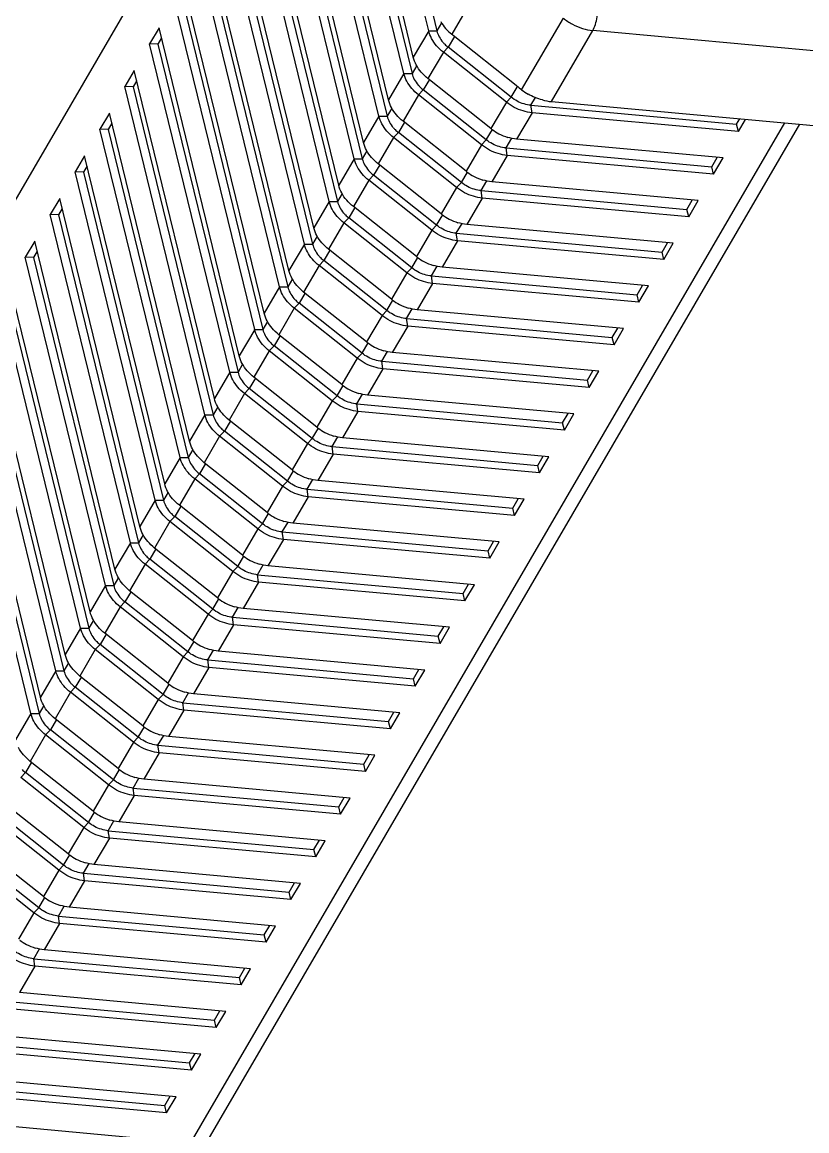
# Model space of a CAD drawing. Header units: millimetres. Extents: x 10368 to 13229, y -13270 to -11269.
# Drawn here: x 12651.4 to 12705.7, y -12794.2 to -12717.3 of the extents above; entities that cross this region are included whole.
import ezdxf

# ---------------------------------------------------------------- set-up
doc = ezdxf.new("R2010")
doc.units = ezdxf.units.MM

# ---------------------------------------------------------------- blocks, each defined once
blk = doc.blocks.new('u59')
at = {"color": 7, "linetype": 'Continuous'}
for p, q in [((-59.877, 599.575), (-141.041, 460.242)), ((-58.564, 599.961), (-140.008, 460.148)), ((-24.488, 572.292), (-113.002, 420.342)), ((-96.105, 530.581), (-81.806, 529.273)), ((-97.171, 528.75), (-97.828, 527.624)), ((-97.171, 528.75), (-97.047, 528.234)), ((-97.171, 528.75), (-82.873, 527.443)), ((-97.047, 528.234), (-97.424, 527.587)), ((-82.797, 526.931), (-97.047, 528.234)), ((-97.828, 527.624), (-83.529, 526.317)), ((-98.894, 525.794), (-99.55, 524.667)), ((-98.894, 525.794), (-98.77, 525.277)), ((-98.894, 525.794), (-84.595, 524.486)), ((-98.77, 525.277), (-99.146, 524.63)), ((-84.519, 523.974), (-98.77, 525.277)), ((-99.55, 524.667), (-85.251, 523.36)), ((-100.616, 522.837), (-101.272, 521.711)), ((-100.616, 522.837), (-100.492, 522.32)), ((-100.616, 522.837), (-86.317, 521.53)), ((-101.272, 521.711), (-86.973, 520.403)), ((-100.492, 522.32), (-100.869, 521.674)), ((-86.242, 521.018), (-100.492, 522.32)), ((-88.04, 518.573), (-86.973, 520.403)), ((-102.339, 519.88), (-102.995, 518.754)), ((-102.214, 519.364), (-102.591, 518.717)), ((-102.339, 519.88), (-102.214, 519.364)), ((-102.339, 519.88), (-88.04, 518.573)), ((-87.964, 518.061), (-102.214, 519.364)), ((-102.995, 518.754), (-88.696, 517.447)), ((-87.964, 518.061), (-88.36, 517.38)), ((-88.04, 518.573), (-87.964, 518.061)), ((-89.762, 515.616), (-88.696, 517.447)), ((-104.061, 516.924), (-104.717, 515.797)), ((-103.937, 516.407), (-104.313, 515.76)), ((-104.061, 516.924), (-103.937, 516.407)), ((-104.061, 516.924), (-89.762, 515.616)), ((-89.686, 515.104), (-103.937, 516.407)), ((-87.985, 514.885), (-86.919, 516.715)), ((-104.717, 515.797), (-90.418, 514.49)), ((-89.762, 515.616), (-89.686, 515.104)), ((-89.686, 515.104), (-90.083, 514.423)), ((-87.985, 514.885), (-88.319, 514.542)), ((-87.985, 514.885), (-83.621, 511.426)), ((-105.783, 513.967), (-106.439, 512.841)), ((-105.783, 513.967), (-105.659, 513.45)), ((-105.783, 513.967), (-91.484, 512.66)), ((-91.484, 512.66), (-90.418, 514.49)), ((-88.319, 514.542), (-88.741, 513.817)), ((-88.319, 514.542), (-83.955, 511.083)), ((-105.659, 513.45), (-106.036, 512.804)), ((-91.409, 512.147), (-105.659, 513.45)), ((-89.707, 511.929), (-88.641, 513.759)), ((-88.641, 513.759), (-84.277, 510.3)), ((-106.439, 512.841), (-92.14, 511.533)), ((-91.484, 512.66), (-91.409, 512.147)), ((-91.409, 512.147), (-91.805, 511.467)), ((-89.707, 511.929), (-90.041, 511.585)), ((-89.707, 511.929), (-85.343, 508.47)), ((-107.506, 511.01), (-108.162, 509.884)), ((-107.506, 511.01), (-107.381, 510.494)), ((-107.506, 511.01), (-93.207, 509.703)), ((-93.207, 509.703), (-92.14, 511.533)), ((-90.041, 511.585), (-90.464, 510.861)), ((-90.041, 511.585), (-85.678, 508.126)), ((-107.381, 510.494), (-107.758, 509.847)), ((-93.131, 509.191), (-107.381, 510.494)), ((-91.429, 508.972), (-90.363, 510.802)), ((-90.363, 510.802), (-86, 507.343)), ((-108.162, 509.884), (-93.863, 508.576)), ((-93.207, 509.703), (-93.131, 509.191)), ((-93.131, 509.191), (-93.527, 508.51)), ((-91.764, 508.628), (-92.186, 507.904)), ((-91.429, 508.972), (-91.764, 508.628)), ((-91.764, 508.628), (-87.4, 505.17)), ((-91.429, 508.972), (-87.066, 505.513)), ((-109.228, 508.054), (-109.884, 506.927)), ((-109.228, 508.054), (-109.104, 507.537)), ((-109.228, 508.054), (-94.929, 506.746)), ((-94.929, 506.746), (-93.863, 508.576)), ((-93.152, 506.015), (-92.086, 507.845)), ((-92.086, 507.845), (-87.722, 504.387)), ((-109.104, 507.537), (-109.48, 506.89)), ((-94.853, 506.234), (-109.104, 507.537)), ((-109.884, 506.927), (-95.585, 505.62)), ((-94.929, 506.746), (-94.853, 506.234)), ((-96.651, 503.79), (-95.585, 505.62)), ((-94.853, 506.234), (-95.25, 505.553)), ((-93.486, 505.672), (-93.908, 504.947)), ((-93.152, 506.015), (-93.486, 505.672)), ((-93.486, 505.672), (-89.123, 502.213)), ((-93.152, 506.015), (-88.788, 502.556)), ((-87.066, 505.513), (-87.4, 505.17)), ((-110.95, 505.097), (-111.606, 503.97)), ((-110.95, 505.097), (-110.826, 504.58)), ((-110.95, 505.097), (-96.651, 503.79)), ((-94.874, 503.059), (-93.808, 504.889)), ((-93.808, 504.889), (-89.444, 501.43)), ((-87.822, 504.445), (-87.4, 505.17)), ((-110.826, 504.58), (-111.203, 503.933)), ((-96.576, 503.277), (-110.826, 504.58)), ((-88.788, 502.556), (-87.722, 504.387)), ((-111.606, 503.97), (-97.307, 502.663)), ((-96.576, 503.277), (-96.972, 502.597)), ((-96.651, 503.79), (-96.576, 503.277)), ((-98.374, 500.833), (-97.307, 502.663)), ((-95.209, 502.715), (-95.631, 501.99)), ((-94.874, 503.059), (-95.209, 502.715)), ((-95.209, 502.715), (-90.845, 499.256)), ((-94.874, 503.059), (-90.51, 499.6)), ((-88.788, 502.556), (-89.123, 502.213)), ((-87.773, 501.073), (-86.706, 502.904)), ((-112.673, 502.14), (-113.329, 501.014)), ((-112.673, 502.14), (-112.548, 501.624)), ((-112.673, 502.14), (-98.374, 500.833)), ((-96.596, 500.102), (-95.53, 501.932)), ((-95.53, 501.932), (-91.167, 498.473)), ((-89.545, 501.488), (-89.123, 502.213)), ((-113.329, 501.014), (-99.03, 499.706)), ((-112.548, 501.624), (-112.925, 500.977)), ((-98.298, 500.321), (-112.548, 501.624)), ((-90.51, 499.6), (-89.444, 501.43)), ((-88.663, 500.52), (-88.341, 501.072)), ((-87.773, 501.073), (-88.341, 501.072)), ((-82.793, 478.35), (-88.341, 501.072)), ((-87.773, 501.073), (-82.219, 478.331)), ((-98.298, 500.321), (-98.694, 499.64)), ((-98.374, 500.833), (-98.298, 500.321)), ((-100.096, 497.876), (-99.03, 499.706)), ((-96.931, 499.758), (-97.353, 499.034)), ((-96.596, 500.102), (-96.931, 499.758)), ((-96.931, 499.758), (-92.567, 496.299)), ((-96.596, 500.102), (-92.233, 496.643)), ((-90.51, 499.6), (-90.845, 499.256)), ((-89.495, 498.117), (-88.429, 499.947)), ((-88.429, 499.947), (-82.876, 477.204)), ((-114.395, 499.184), (-115.051, 498.057)), ((-114.271, 498.667), (-114.647, 498.02)), ((-114.395, 499.184), (-114.271, 498.667)), ((-114.395, 499.184), (-100.096, 497.876)), ((-100.02, 497.364), (-114.271, 498.667)), ((-98.319, 497.145), (-97.253, 498.975)), ((-97.253, 498.975), (-92.889, 495.516)), ((-91.267, 498.532), (-90.845, 499.256)), ((-115.051, 498.057), (-100.752, 496.75)), ((-100.096, 497.876), (-100.02, 497.364)), ((-92.233, 496.643), (-91.167, 498.473)), ((-90.385, 497.563), (-90.063, 498.115)), ((-89.495, 498.117), (-90.063, 498.115)), ((-84.515, 475.394), (-90.063, 498.115)), ((-89.495, 498.117), (-83.942, 475.374)), ((-100.02, 497.364), (-100.417, 496.683)), ((-98.319, 497.145), (-98.653, 496.802)), ((-98.319, 497.145), (-93.955, 493.686)), ((-101.818, 494.919), (-100.752, 496.75)), ((-98.653, 496.802), (-99.075, 496.077)), ((-98.653, 496.802), (-94.29, 493.343)), ((-92.989, 495.575), (-92.567, 496.299)), ((-92.233, 496.643), (-92.567, 496.299)), ((-91.217, 495.16), (-90.151, 496.99)), ((-90.151, 496.99), (-84.598, 474.247)), ((-116.117, 496.227), (-116.773, 495.1)), ((-115.993, 495.71), (-116.37, 495.063)), ((-116.117, 496.227), (-115.993, 495.71)), ((-116.117, 496.227), (-101.818, 494.919)), ((-101.743, 494.407), (-115.993, 495.71)), ((-100.041, 494.188), (-98.975, 496.019)), ((-98.975, 496.019), (-94.611, 492.56)), ((-116.773, 495.1), (-102.475, 493.793)), ((-101.818, 494.919), (-101.743, 494.407)), ((-93.955, 493.686), (-92.889, 495.516)), ((-92.107, 494.607), (-91.786, 495.159)), ((-91.217, 495.16), (-91.786, 495.159)), ((-86.238, 472.437), (-91.786, 495.159)), ((-91.217, 495.16), (-85.664, 472.417)), ((-101.743, 494.407), (-102.139, 493.727)), ((-100.041, 494.188), (-100.376, 493.845)), ((-100.041, 494.188), (-95.677, 490.73)), ((-92.94, 492.203), (-91.873, 494.034)), ((-91.873, 494.034), (-86.32, 471.291)), ((-117.84, 493.27), (-118.496, 492.144)), ((-117.84, 493.27), (-117.715, 492.753)), ((-117.84, 493.27), (-103.541, 491.963)), ((-103.541, 491.963), (-102.475, 493.793)), ((-100.376, 493.845), (-100.798, 493.12)), ((-100.376, 493.845), (-96.012, 490.386)), ((-94.712, 492.618), (-94.29, 493.343)), ((-93.955, 493.686), (-94.29, 493.343)), ((-117.715, 492.753), (-118.092, 492.107)), ((-103.465, 491.451), (-117.715, 492.753)), ((-101.763, 491.232), (-100.697, 493.062)), ((-100.697, 493.062), (-96.334, 489.603)), ((-95.677, 490.73), (-94.611, 492.56)), ((-118.496, 492.144), (-104.197, 490.836)), ((-103.541, 491.963), (-103.465, 491.451)), ((-93.83, 491.65), (-93.508, 492.202)), ((-92.94, 492.203), (-93.508, 492.202)), ((-87.96, 469.48), (-93.508, 492.202)), ((-92.94, 492.203), (-87.386, 469.46)), ((-103.465, 491.451), (-103.861, 490.77)), ((-101.763, 491.232), (-102.098, 490.888)), ((-101.763, 491.232), (-97.4, 487.773)), ((-94.662, 489.247), (-93.596, 491.077)), ((-93.596, 491.077), (-88.043, 468.334)), ((-119.562, 490.313), (-120.218, 489.187)), ((-119.562, 490.313), (-119.438, 489.797)), ((-119.562, 490.313), (-105.263, 489.006)), ((-105.263, 489.006), (-104.197, 490.836)), ((-102.098, 490.888), (-102.52, 490.164)), ((-102.098, 490.888), (-97.734, 487.429)), ((-96.434, 489.661), (-96.012, 490.386)), ((-95.677, 490.73), (-96.012, 490.386)), ((-119.438, 489.797), (-119.814, 489.15)), ((-105.187, 488.494), (-119.438, 489.797)), ((-103.486, 488.275), (-102.42, 490.105)), ((-102.42, 490.105), (-98.056, 486.646)), ((-97.4, 487.773), (-96.334, 489.603)), ((-120.218, 489.187), (-105.919, 487.88)), ((-105.263, 489.006), (-105.187, 488.494)), ((-95.552, 488.693), (-95.23, 489.245)), ((-94.662, 489.247), (-95.23, 489.245)), ((-89.682, 466.524), (-95.23, 489.245)), ((-94.662, 489.247), (-89.109, 466.504)), ((-106.985, 486.049), (-105.919, 487.88)), ((-105.187, 488.494), (-105.584, 487.813)), ((-103.82, 487.931), (-104.242, 487.207)), ((-103.486, 488.275), (-103.82, 487.931)), ((-103.82, 487.931), (-99.457, 484.473)), ((-103.486, 488.275), (-99.122, 484.816)), ((-96.384, 486.29), (-95.318, 488.12)), ((-95.318, 488.12), (-89.765, 465.377)), ((-121.284, 487.357), (-121.94, 486.23)), ((-121.284, 487.357), (-121.16, 486.84)), ((-121.284, 487.357), (-106.985, 486.049)), ((-105.208, 485.318), (-104.142, 487.149)), ((-104.142, 487.149), (-99.778, 483.69)), ((-98.156, 486.705), (-97.734, 487.429)), ((-97.4, 487.773), (-97.734, 487.429)), ((-121.16, 486.84), (-121.537, 486.193)), ((-106.91, 485.537), (-121.16, 486.84)), ((-99.122, 484.816), (-98.056, 486.646)), ((-121.94, 486.23), (-107.642, 484.923)), ((-106.985, 486.049), (-106.91, 485.537)), ((-97.274, 485.736), (-96.953, 486.289)), ((-96.384, 486.29), (-96.953, 486.289)), ((-91.405, 463.567), (-96.953, 486.289)), ((-96.384, 486.29), (-90.831, 463.547)), ((-108.708, 483.093), (-107.642, 484.923)), ((-106.91, 485.537), (-107.306, 484.856)), ((-105.543, 484.975), (-105.965, 484.25)), ((-105.208, 485.318), (-105.543, 484.975)), ((-105.543, 484.975), (-101.179, 481.516)), ((-105.208, 485.318), (-100.844, 481.859)), ((-99.122, 484.816), (-99.457, 484.473)), ((-98.107, 483.333), (-97.041, 485.163)), ((-97.041, 485.163), (-91.487, 462.421)), ((-123.007, 484.4), (-123.663, 483.274)), ((-123.007, 484.4), (-122.882, 483.883)), ((-123.007, 484.4), (-108.708, 483.093)), ((-106.931, 482.362), (-105.864, 484.192)), ((-105.864, 484.192), (-101.501, 480.733)), ((-99.879, 483.748), (-99.457, 484.473)), ((-123.663, 483.274), (-109.364, 481.966)), ((-122.882, 483.883), (-123.259, 483.237)), ((-108.632, 482.58), (-122.882, 483.883)), ((-100.844, 481.859), (-99.778, 483.69)), ((-98.997, 482.78), (-98.675, 483.332)), ((-98.107, 483.333), (-98.675, 483.332)), ((-93.127, 460.61), (-98.675, 483.332)), ((-98.107, 483.333), (-92.553, 460.59)), ((-108.632, 482.58), (-109.028, 481.9)), ((-108.708, 483.093), (-108.632, 482.58)), ((-123.833, 458.669), (-376.046, 481.728)), ((-110.43, 480.136), (-109.364, 481.966)), ((-107.265, 482.018), (-107.687, 481.294)), ((-106.931, 482.362), (-107.265, 482.018)), ((-107.265, 482.018), (-102.901, 478.559)), ((-106.931, 482.362), (-102.567, 478.903)), ((-100.844, 481.859), (-101.179, 481.516)), ((-99.829, 480.377), (-98.763, 482.207)), ((-98.763, 482.207), (-93.21, 459.464)), ((-124.729, 481.443), (-125.385, 480.317)), ((-124.729, 481.443), (-124.605, 480.927)), ((-124.729, 481.443), (-110.43, 480.136)), ((-108.653, 479.405), (-107.587, 481.235)), ((-107.587, 481.235), (-103.223, 477.776)), ((-101.601, 480.791), (-101.179, 481.516)), ((-125.385, 480.317), (-111.086, 479.009)), ((-124.605, 480.927), (-124.981, 480.28)), ((-110.354, 479.624), (-124.605, 480.927)), ((-102.567, 478.903), (-101.501, 480.733)), ((-100.719, 479.823), (-100.397, 480.375)), ((-99.829, 480.377), (-100.397, 480.375)), ((-94.849, 457.653), (-100.397, 480.375)), ((-99.829, 480.377), (-94.276, 457.634)), ((-110.354, 479.624), (-110.751, 478.943)), ((-110.43, 480.136), (-110.354, 479.624)), ((-108.653, 479.405), (-108.987, 479.061)), ((-108.653, 479.405), (-104.289, 475.946)), ((-112.152, 477.179), (-111.086, 479.009)), ((-108.987, 479.061), (-109.409, 478.337)), ((-108.987, 479.061), (-104.624, 475.603)), ((-102.567, 478.903), (-102.901, 478.559)), ((-101.551, 477.42), (-100.485, 479.25)), ((-100.485, 479.25), (-94.932, 456.507)), ((-126.451, 478.487), (-127.108, 477.36)), ((-126.327, 477.97), (-126.704, 477.323)), ((-126.451, 478.487), (-126.327, 477.97)), ((-126.451, 478.487), (-112.152, 477.179)), ((-112.077, 476.667), (-126.327, 477.97)), ((-110.375, 476.448), (-109.309, 478.278)), ((-109.309, 478.278), (-104.945, 474.82)), ((-103.323, 477.835), (-102.901, 478.559)), ((-127.108, 477.36), (-112.809, 476.053)), ((-112.152, 477.179), (-112.077, 476.667)), ((-104.289, 475.946), (-103.223, 477.776)), ((-102.441, 476.866), (-102.12, 477.419)), ((-101.551, 477.42), (-102.12, 477.419)), ((-96.572, 454.697), (-102.12, 477.419)), ((-101.551, 477.42), (-95.998, 454.677)), ((-378.915, 476.802), (-126.702, 453.743)), ((-112.077, 476.667), (-112.473, 475.986)), ((-110.375, 476.448), (-110.71, 476.105)), ((-110.375, 476.448), (-106.012, 472.989)), ((-113.875, 474.223), (-112.809, 476.053)), ((-110.71, 476.105), (-111.132, 475.38)), ((-110.71, 476.105), (-106.346, 472.646)), ((-105.046, 474.878), (-104.624, 475.603)), ((-104.289, 475.946), (-104.624, 475.603)), ((-103.274, 474.463), (-102.208, 476.293)), ((-102.208, 476.293), (-96.654, 453.551)), ((-128.174, 475.53), (-128.83, 474.403)), ((-128.049, 475.013), (-128.426, 474.367)), ((-128.174, 475.53), (-128.049, 475.013)), ((-128.174, 475.53), (-113.875, 474.223)), ((-113.799, 473.71), (-128.049, 475.013)), ((-112.098, 473.492), (-111.031, 475.322)), ((-111.031, 475.322), (-106.668, 471.863)), ((-106.012, 472.989), (-104.945, 474.82)), ((-128.83, 474.403), (-114.531, 473.096)), ((-113.875, 474.223), (-113.799, 473.71)), ((-104.164, 473.91), (-103.842, 474.462)), ((-103.274, 474.463), (-103.842, 474.462)), ((-98.294, 451.74), (-103.842, 474.462)), ((-103.274, 474.463), (-97.72, 451.72)), ((-113.799, 473.71), (-114.196, 473.03)), ((-112.098, 473.492), (-112.432, 473.148)), ((-112.098, 473.492), (-107.734, 470.033)), ((-104.996, 471.506), (-103.93, 473.337)), ((-103.93, 473.337), (-98.377, 450.594)), ((-129.896, 472.573), (-130.552, 471.447)), ((-129.896, 472.573), (-129.772, 472.057)), ((-129.896, 472.573), (-115.597, 471.266)), ((-115.597, 471.266), (-114.531, 473.096)), ((-112.432, 473.148), (-112.854, 472.423)), ((-112.432, 473.148), (-108.068, 469.689)), ((-106.768, 471.921), (-106.346, 472.646)), ((-106.012, 472.989), (-106.346, 472.646)), ((-129.772, 472.057), (-130.148, 471.41)), ((-115.521, 470.754), (-129.772, 472.057)), ((-113.82, 470.535), (-112.754, 472.365)), ((-112.754, 472.365), (-108.39, 468.906)), ((-107.734, 470.033), (-106.668, 471.863)), ((-130.552, 471.447), (-116.253, 470.139)), ((-115.597, 471.266), (-115.521, 470.754)), ((-105.886, 470.953), (-105.564, 471.505)), ((-104.996, 471.506), (-105.564, 471.505)), ((-100.016, 448.783), (-105.564, 471.505)), ((-104.996, 471.506), (-99.443, 448.764)), ((-115.521, 470.754), (-115.918, 470.073)), ((-114.154, 470.191), (-114.576, 469.467)), ((-113.82, 470.535), (-114.154, 470.191)), ((-114.154, 470.191), (-109.791, 466.732)), ((-113.82, 470.535), (-109.456, 467.076)), ((-106.718, 468.55), (-105.652, 470.38)), ((-105.652, 470.38), (-100.099, 447.637)), ((-131.618, 469.617), (-132.275, 468.49)), ((-131.618, 469.617), (-131.494, 469.1)), ((-131.618, 469.617), (-117.319, 468.309)), ((-117.319, 468.309), (-116.253, 470.139)), ((-115.542, 467.578), (-114.476, 469.408)), ((-114.476, 469.408), (-110.112, 465.949)), ((-108.49, 468.965), (-108.068, 469.689)), ((-107.734, 470.033), (-108.068, 469.689)), ((-88.215, 469.042), (-87.96, 469.48)), ((-88.043, 468.334), (-87.386, 469.46)), ((-87.96, 469.48), (-87.386, 469.46)), ((-131.494, 469.1), (-131.871, 468.453)), ((-117.244, 467.797), (-131.494, 469.1)), ((-109.456, 467.076), (-108.39, 468.906)), ((-132.275, 468.49), (-117.976, 467.183)), ((-117.319, 468.309), (-117.244, 467.797)), ((-107.608, 467.996), (-107.287, 468.548)), ((-106.718, 468.55), (-107.287, 468.548)), ((-101.739, 445.827), (-107.287, 468.548)), ((-106.718, 468.55), (-101.165, 445.807)), ((-119.042, 465.352), (-117.976, 467.183)), ((-117.244, 467.797), (-117.64, 467.116)), ((-115.877, 467.235), (-116.299, 466.51)), ((-115.542, 467.578), (-115.877, 467.235)), ((-115.877, 467.235), (-111.513, 463.776)), ((-115.542, 467.578), (-111.179, 464.119)), ((-108.441, 465.593), (-107.375, 467.423)), ((-107.375, 467.423), (-101.821, 444.68)), ((-133.341, 466.66), (-133.997, 465.533)), ((-133.341, 466.66), (-133.216, 466.143)), ((-133.341, 466.66), (-119.042, 465.352)), ((-117.265, 464.621), (-116.198, 466.452)), ((-116.198, 466.452), (-111.835, 462.993)), ((-110.213, 466.008), (-109.791, 466.732)), ((-109.456, 467.076), (-109.791, 466.732)), ((-89.938, 466.085), (-89.682, 466.524)), ((-89.765, 465.377), (-89.109, 466.504)), ((-89.682, 466.524), (-89.109, 466.504)), ((-133.216, 466.143), (-133.593, 465.496)), ((-118.966, 464.84), (-133.216, 466.143)), ((-111.179, 464.119), (-110.112, 465.949)), ((-109.331, 465.04), (-109.009, 465.592)), ((-108.441, 465.593), (-109.009, 465.592)), ((-103.461, 442.87), (-109.009, 465.592)), ((-108.441, 465.593), (-102.888, 442.85)), ((-133.997, 465.533), (-119.698, 464.226)), ((-118.966, 464.84), (-119.363, 464.16)), ((-119.042, 465.352), (-118.966, 464.84)), ((-120.764, 462.396), (-119.698, 464.226)), ((-117.599, 464.278), (-118.021, 463.553)), ((-117.265, 464.621), (-117.599, 464.278)), ((-117.599, 464.278), (-113.235, 460.819)), ((-117.265, 464.621), (-112.901, 461.163)), ((-111.179, 464.119), (-111.513, 463.776)), ((-110.163, 462.636), (-109.097, 464.467)), ((-109.097, 464.467), (-103.544, 441.724)), ((-135.063, 463.703), (-135.719, 462.577)), ((-135.063, 463.703), (-134.939, 463.186)), ((-135.063, 463.703), (-120.764, 462.396)), ((-118.987, 461.665), (-117.921, 463.495)), ((-117.921, 463.495), (-113.557, 460.036)), ((-111.935, 463.051), (-111.513, 463.776)), ((-91.66, 463.128), (-91.405, 463.567)), ((-91.487, 462.421), (-90.831, 463.547)), ((-91.405, 463.567), (-90.831, 463.547)), ((-135.719, 462.577), (-121.42, 461.269)), ((-134.939, 463.186), (-135.315, 462.54)), ((-120.688, 461.884), (-134.939, 463.186)), ((-112.901, 461.163), (-111.835, 462.993)), ((-111.053, 462.083), (-110.731, 462.635)), ((-110.163, 462.636), (-110.731, 462.635)), ((-105.183, 439.913), (-110.731, 462.635)), ((-110.163, 462.636), (-104.61, 439.893)), ((-120.688, 461.884), (-121.085, 461.203)), ((-120.764, 462.396), (-120.688, 461.884)), ((-122.486, 459.439), (-121.42, 461.269)), ((-119.321, 461.321), (-119.743, 460.597)), ((-118.987, 461.665), (-119.321, 461.321)), ((-119.321, 461.321), (-114.958, 457.862)), ((-118.987, 461.665), (-114.623, 458.206)), ((-112.901, 461.163), (-113.235, 460.819)), ((-111.885, 459.68), (-110.819, 461.51)), ((-110.819, 461.51), (-105.266, 438.767)), ((-136.785, 460.746), (-137.279, 459.898)), ((-136.661, 460.23), (-136.876, 459.861)), ((-136.785, 460.746), (-136.661, 460.23)), ((-136.785, 460.746), (-122.486, 459.439)), ((-122.411, 458.927), (-136.661, 460.23)), ((-120.709, 458.708), (-119.643, 460.538)), ((-119.643, 460.538), (-115.279, 457.079)), ((-113.657, 460.094), (-113.235, 460.819)), ((-93.382, 460.172), (-93.127, 460.61)), ((-93.21, 459.464), (-92.553, 460.59)), ((-93.127, 460.61), (-92.553, 460.59)), ((-122.486, 459.439), (-122.411, 458.927)), ((-114.623, 458.206), (-113.557, 460.036)), ((-112.775, 459.126), (-112.454, 459.678)), ((-111.885, 459.68), (-112.454, 459.678)), ((-106.906, 436.957), (-112.454, 459.678)), ((-111.885, 459.68), (-106.332, 436.937)), ((-123.833, 458.669), (-126.702, 453.743)), ((-122.411, 458.927), (-122.721, 458.394)), ((-120.709, 458.708), (-121.044, 458.365)), ((-120.709, 458.708), (-116.346, 455.249)), ((-121.044, 458.365), (-121.453, 457.662)), ((-121.044, 458.365), (-116.68, 454.906)), ((-114.623, 458.206), (-114.958, 457.862)), ((-113.608, 456.723), (-112.542, 458.553)), ((-112.542, 458.553), (-106.988, 435.81)), ((-121.77, 457.847), (-124.658, 452.889)), ((-121.438, 457.587), (-121.395, 457.553)), ((-121.395, 457.553), (-117.032, 454.095)), ((-115.38, 457.138), (-114.958, 457.862)), ((-95.105, 457.215), (-94.849, 457.653)), ((-94.932, 456.507), (-94.276, 457.634)), ((-94.849, 457.653), (-94.276, 457.634)), ((-116.346, 455.249), (-115.279, 457.079)), ((-114.498, 456.169), (-114.176, 456.722)), ((-113.608, 456.723), (-114.176, 456.722)), ((-108.628, 434), (-114.176, 456.722)), ((-113.608, 456.723), (-108.055, 433.98)), ((-115.33, 453.766), (-114.264, 455.596)), ((-114.264, 455.596), (-108.711, 432.854)), ((-117.122, 454.147), (-116.68, 454.906)), ((-116.346, 455.249), (-116.68, 454.906)), ((-117.032, 454.095), (-116.976, 454.051)), ((-116.976, 454.051), (-116.921, 454.007)), ((-96.827, 454.258), (-96.572, 454.697)), ((-96.654, 453.551), (-95.998, 454.677)), ((-96.572, 454.697), (-95.998, 454.677)), ((-119.876, 448.935), (-116.921, 454.007)), ((-116.226, 453.202), (-115.898, 453.765)), ((-115.33, 453.766), (-115.898, 453.765)), ((-110.35, 431.043), (-115.898, 453.765)), ((-115.33, 453.766), (-109.777, 431.023))]:
    blk.add_line(p, q, dxfattribs=at)
for centre, radius, start, end in [((-89.085, 514.012), 3.462, 62.21497, 73.06353), ((-89.125, 513.927), 3.556, 53.19984, 62.28475), ((-90.808, 511.055), 3.462, 62.21497, 73.06353), ((-90.847, 510.97), 3.556, 53.19984, 62.28475), ((-90.809, 511.023), 3.491, 51.59904, 53.18113), ((-92.53, 508.098), 3.462, 62.21497, 73.06353), ((-92.57, 508.013), 3.556, 53.19984, 62.28475), ((-92.532, 508.067), 3.491, 51.59904, 53.18113), ((-94.252, 505.142), 3.462, 62.21497, 73.06353), ((-94.292, 505.057), 3.556, 53.19984, 62.28475), ((-94.254, 505.11), 3.491, 51.59904, 53.18113), ((-95.975, 502.185), 3.462, 62.21497, 73.06353), ((-96.014, 502.1), 3.556, 53.19984, 62.28475), ((-95.976, 502.153), 3.491, 51.59904, 53.18113), ((-89.014, 503.131), 2.6, 44.76403, 51.63058), ((-97.697, 499.228), 3.462, 62.21497, 73.06353), ((-97.737, 499.143), 3.556, 53.19984, 62.28475), ((-97.699, 499.196), 3.491, 51.59904, 53.18113), ((-90.736, 500.174), 2.6, 44.76403, 51.63058), ((-90.639, 500.273), 2.461, 40.44054, 44.74328), ((-99.419, 496.272), 3.462, 62.21497, 73.06353), ((-99.459, 496.187), 3.556, 53.19984, 62.28475), ((-99.421, 496.24), 3.491, 51.59904, 53.18113), ((-92.459, 497.218), 2.6, 44.76403, 51.63058), ((-92.361, 497.316), 2.461, 40.44054, 44.74328), ((-101.142, 493.315), 3.462, 62.21497, 73.06353), ((-101.182, 493.23), 3.556, 53.19984, 62.28475), ((-94.181, 494.261), 2.6, 44.76403, 51.63058), ((-101.143, 493.283), 3.491, 51.59904, 53.18113), ((-94.083, 494.359), 2.461, 40.44054, 44.74328), ((-102.864, 490.358), 3.462, 62.21497, 73.06353), ((-102.904, 490.273), 3.556, 53.19984, 62.28475), ((-95.903, 491.304), 2.6, 44.76403, 51.63058), ((-102.866, 490.326), 3.491, 51.59904, 53.18113), ((-95.806, 491.403), 2.461, 40.44054, 44.74328), ((-104.586, 487.401), 3.462, 62.21497, 73.06353), ((-104.626, 487.317), 3.556, 53.19984, 62.28475), ((-104.588, 487.37), 3.491, 51.59904, 53.18113), ((-97.626, 488.348), 2.6, 44.76403, 51.63058), ((-97.528, 488.446), 2.461, 40.44054, 44.74328), ((-106.309, 484.445), 3.462, 62.21497, 73.06353), ((-106.349, 484.36), 3.556, 53.19984, 62.28475), ((-106.31, 484.413), 3.491, 51.59904, 53.18113), ((-99.348, 485.391), 2.6, 44.76403, 51.63058), ((-99.25, 485.489), 2.461, 40.44054, 44.74328), ((-108.031, 481.488), 3.462, 62.21497, 73.06353), ((-108.071, 481.403), 3.556, 53.19984, 62.28475), ((-108.033, 481.456), 3.491, 51.59904, 53.18113), ((-101.07, 482.434), 2.6, 44.76403, 51.63058), ((-100.973, 482.532), 2.461, 40.44054, 44.74328), ((-109.753, 478.531), 3.462, 62.21497, 73.06353), ((-109.793, 478.447), 3.556, 53.19984, 62.28475), ((-109.755, 478.5), 3.491, 51.59904, 53.18113), ((-102.793, 479.478), 2.6, 44.76403, 51.63058), ((-102.695, 479.576), 2.461, 40.44054, 44.74328), ((-111.476, 475.575), 3.462, 62.21497, 73.06353), ((-111.516, 475.49), 3.556, 53.19984, 62.28475), ((-111.477, 475.543), 3.491, 51.59904, 53.18113), ((-104.515, 476.521), 2.6, 44.76403, 51.63058), ((-104.417, 476.619), 2.461, 40.44054, 44.74328), ((-113.198, 472.618), 3.462, 62.21497, 73.06353), ((-113.238, 472.533), 3.556, 53.19984, 62.28475), ((-106.237, 473.564), 2.6, 44.76403, 51.63058), ((-113.2, 472.586), 3.491, 51.59904, 53.18113), ((-106.14, 473.662), 2.461, 40.44054, 44.74328), ((-114.92, 469.661), 3.462, 62.21497, 73.06353), ((-114.96, 469.576), 3.556, 53.19984, 62.28475), ((-107.96, 470.607), 2.6, 44.76403, 51.63058), ((-114.922, 469.629), 3.491, 51.59904, 53.18113), ((-107.862, 470.706), 2.461, 40.44054, 44.74328), ((-116.643, 466.705), 3.462, 62.21497, 73.06353), ((-116.683, 466.62), 3.556, 53.19984, 62.28475), ((-116.644, 466.673), 3.491, 51.59904, 53.18113), ((-109.682, 467.651), 2.6, 44.76403, 51.63058), ((-109.584, 467.749), 2.461, 40.44054, 44.74328), ((-118.365, 463.748), 3.462, 62.21497, 73.06353), ((-118.405, 463.663), 3.556, 53.19984, 62.28475), ((-118.367, 463.716), 3.491, 51.59904, 53.18113), ((-111.404, 464.694), 2.6, 44.76403, 51.63058), ((-111.307, 464.792), 2.461, 40.44054, 44.74328), ((-120.087, 460.791), 3.462, 62.21497, 73.06353), ((-120.127, 460.706), 3.556, 53.19984, 62.28475), ((-120.089, 460.759), 3.491, 51.59904, 53.18113), ((-113.127, 461.737), 2.6, 44.76403, 51.63058), ((-113.029, 461.836), 2.461, 40.44054, 44.74328), ((-121.81, 457.834), 3.462, 62.21497, 73.06353), ((-121.85, 457.75), 3.556, 53.19984, 62.28475), ((-121.811, 457.803), 3.491, 51.59904, 53.18113), ((-114.849, 458.781), 2.6, 44.76403, 51.63058), ((-114.751, 458.879), 2.461, 40.44054, 44.74328), ((-124.242, 454.653), 4.039, 52.25979, 59.89016), ((-147.932, 424.071), 42.723, 51.67302, 52.23873), ((-116.571, 455.824), 2.6, 44.76403, 51.63058), ((-116.474, 455.922), 2.461, 40.44054, 44.74328), ((-118.294, 452.867), 2.6, 44.8088, 51.63013)]:
    blk.add_arc(centre, radius, start, end, dxfattribs=at)
blk.add_ellipse((-123.274, 456.418), major_axis=(2.68, -1.354), ratio=0.677403, start_param=1.875728, end_param=2.099303, dxfattribs=at)
for points, start_tangent, end_tangent in [([(-88.04, 518.573), (-87.42, 518.45), (-86.815, 518.201), (-86.262, 517.842)], (0.995846, -0.091048), (0.783672, -0.621175)), ([(-87.964, 518.061), (-87.488, 517.967), (-87.022, 517.775), (-86.597, 517.498)], (0.995846, -0.091048), (0.783672, -0.621175)), ([(-88.696, 517.447), (-88.077, 517.324)], (0.995846, -0.091048), (0.956943, -0.290275)), ([(-89.762, 515.616), (-89.143, 515.494), (-88.537, 515.245), (-87.985, 514.885)], (0.995846, -0.091048), (0.783672, -0.621175)), ([(-89.686, 515.104), (-89.21, 515.01), (-88.744, 514.818), (-88.319, 514.542)], (0.995846, -0.091048), (0.783672, -0.621175)), ([(-90.418, 514.49), (-89.799, 514.367)], (0.995846, -0.091048), (0.956943, -0.290275)), ([(-91.484, 512.66), (-90.865, 512.537), (-90.26, 512.288), (-89.707, 511.929)], (0.995846, -0.091048), (0.783672, -0.621175)), ([(-91.409, 512.147), (-90.932, 512.053), (-90.467, 511.862), (-90.041, 511.585)], (0.995846, -0.091048), (0.783672, -0.621175)), ([(-92.14, 511.533), (-91.521, 511.411)], (0.995846, -0.091048), (0.956943, -0.290275)), ([(-93.207, 509.703), (-92.587, 509.58), (-91.982, 509.331), (-91.429, 508.972)], (0.995846, -0.091048), (0.783672, -0.621175)), ([(-93.131, 509.191), (-92.655, 509.096), (-92.189, 508.905), (-91.764, 508.628)], (0.995846, -0.091048), (0.783672, -0.621175)), ([(-93.863, 508.576), (-93.244, 508.454)], (0.995846, -0.091048), (0.956943, -0.290275)), ([(-94.929, 506.746), (-94.31, 506.624), (-93.704, 506.375), (-93.152, 506.015)], (0.995846, -0.091048), (0.783672, -0.621175)), ([(-95.585, 505.62), (-94.966, 505.497)], (0.995846, -0.091048), (0.956943, -0.290275)), ([(-94.853, 506.234), (-94.377, 506.14), (-93.911, 505.948), (-93.486, 505.672)], (0.995846, -0.091048), (0.783672, -0.621175)), ([(-87.722, 504.387), (-87.258, 503.94)], (0.783672, -0.621175), (0.648435, -0.76127)), ([(-96.651, 503.79), (-96.032, 503.667), (-95.427, 503.418), (-94.874, 503.059)], (0.995846, -0.091048), (0.783672, -0.621175)), ([(-96.576, 503.277), (-96.099, 503.183), (-95.634, 502.991), (-95.209, 502.715)], (0.995846, -0.091048), (0.783672, -0.621175)), ([(-87.258, 503.94), (-86.912, 503.435)], (0.648435, -0.76127), (0.469628, -0.882865)), ([(-97.307, 502.663), (-96.688, 502.54)], (0.995846, -0.091048), (0.956943, -0.290275)), ([(-88.788, 502.556), (-88.324, 502.11), (-87.978, 501.604), (-87.772, 501.073)], (0.783672, -0.621175), (0.237205, -0.97146)), ([(-88.341, 501.072), (-88.499, 501.481), (-88.765, 501.869)], (-0.237205, 0.97146), (-0.648439, 0.761267)), ([(-89.444, 501.43), (-88.98, 500.983)], (0.783672, -0.621175), (0.648435, -0.76127)), ([(-88.98, 500.983), (-88.634, 500.478)], (0.648435, -0.76127), (0.469628, -0.882865)), ([(-98.374, 500.833), (-97.755, 500.71), (-97.149, 500.461), (-96.596, 500.102)], (0.995846, -0.091048), (0.783672, -0.621175)), ([(-98.298, 500.321), (-97.822, 500.226), (-97.356, 500.035), (-96.931, 499.758)], (0.995846, -0.091048), (0.783672, -0.621175)), ([(-88.634, 500.478), (-88.428, 499.947)], (0.469628, -0.882865), (0.237205, -0.97146)), ([(-99.03, 499.706), (-98.411, 499.584)], (0.995846, -0.091048), (0.956943, -0.290275)), ([(-90.51, 499.6), (-90.046, 499.153), (-89.7, 498.648), (-89.494, 498.117)], (0.783672, -0.621175), (0.237205, -0.97146)), ([(-90.063, 498.115), (-90.221, 498.524), (-90.488, 498.913)], (-0.237205, 0.97146), (-0.648439, 0.761267)), ([(-100.096, 497.876), (-99.477, 497.754), (-98.871, 497.505), (-98.319, 497.145)], (0.995846, -0.091048), (0.783672, -0.621175)), ([(-91.167, 498.473), (-90.702, 498.026)], (0.783672, -0.621175), (0.648435, -0.76127)), ([(-90.702, 498.026), (-90.356, 497.521)], (0.648435, -0.76127), (0.469628, -0.882865)), ([(-100.02, 497.364), (-99.544, 497.27), (-99.078, 497.078), (-98.653, 496.802)], (0.995846, -0.091048), (0.783672, -0.621175)), ([(-90.356, 497.521), (-90.151, 496.99)], (0.469628, -0.882865), (0.237205, -0.97146)), ([(-100.752, 496.75), (-100.133, 496.627)], (0.995846, -0.091048), (0.956943, -0.290275)), ([(-92.233, 496.643), (-91.768, 496.196), (-91.422, 495.691), (-91.217, 495.16)], (0.783672, -0.621175), (0.237205, -0.97146)), ([(-91.786, 495.159), (-91.944, 495.567), (-92.21, 495.956)], (-0.237205, 0.97146), (-0.648439, 0.761267)), ([(-101.818, 494.919), (-101.199, 494.797), (-100.594, 494.548), (-100.041, 494.188)], (0.995846, -0.091048), (0.783672, -0.621175)), ([(-92.889, 495.516), (-92.425, 495.07)], (0.783672, -0.621175), (0.648435, -0.76127)), ([(-92.425, 495.07), (-92.079, 494.565)], (0.648435, -0.76127), (0.469628, -0.882865)), ([(-101.743, 494.407), (-101.266, 494.313), (-100.801, 494.121), (-100.376, 493.845)], (0.995846, -0.091048), (0.783672, -0.621175)), ([(-92.079, 494.565), (-91.873, 494.034)], (0.469628, -0.882865), (0.237205, -0.97146)), ([(-102.475, 493.793), (-101.855, 493.67)], (0.995846, -0.091048), (0.956943, -0.290275)), ([(-93.955, 493.686), (-93.491, 493.24), (-93.145, 492.734), (-92.939, 492.203)], (0.783672, -0.621175), (0.237205, -0.97146)), ([(-94.611, 492.56), (-94.147, 492.113)], (0.783672, -0.621175), (0.648435, -0.76127)), ([(-93.508, 492.202), (-93.666, 492.611), (-93.932, 492.999)], (-0.237205, 0.97146), (-0.648439, 0.761267)), ([(-103.541, 491.963), (-102.922, 491.84), (-102.316, 491.591), (-101.763, 491.232)], (0.995846, -0.091048), (0.783672, -0.621175)), ([(-94.147, 492.113), (-93.801, 491.608)], (0.648435, -0.76127), (0.469628, -0.882865)), ([(-103.465, 491.451), (-102.989, 491.356), (-102.523, 491.165), (-102.098, 490.888)], (0.995846, -0.091048), (0.783672, -0.621175)), ([(-93.801, 491.608), (-93.595, 491.077)], (0.469628, -0.882865), (0.237205, -0.97146)), ([(-104.197, 490.836), (-103.578, 490.714)], (0.995846, -0.091048), (0.956943, -0.290275)), ([(-95.677, 490.73), (-95.213, 490.283), (-94.867, 489.778), (-94.661, 489.247)], (0.783672, -0.621175), (0.237205, -0.97146)), ([(-96.334, 489.603), (-95.869, 489.156)], (0.783672, -0.621175), (0.648435, -0.76127)), ([(-95.23, 489.245), (-95.388, 489.654), (-95.655, 490.042)], (-0.237205, 0.97146), (-0.648439, 0.761267)), ([(-105.263, 489.006), (-104.644, 488.883), (-104.038, 488.634), (-103.486, 488.275)], (0.995846, -0.091048), (0.783672, -0.621175)), ([(-95.869, 489.156), (-95.523, 488.651)], (0.648435, -0.76127), (0.469628, -0.882865)), ([(-95.523, 488.651), (-95.318, 488.12)], (0.469628, -0.882865), (0.237205, -0.97146)), ([(-105.919, 487.88), (-105.3, 487.757)], (0.995846, -0.091048), (0.956943, -0.290275)), ([(-105.187, 488.494), (-104.711, 488.4), (-104.245, 488.208), (-103.82, 487.931)], (0.995846, -0.091048), (0.783672, -0.621175)), ([(-97.4, 487.773), (-96.935, 487.326), (-96.589, 486.821), (-96.384, 486.29)], (0.783672, -0.621175), (0.237205, -0.97146)), ([(-96.953, 486.289), (-97.111, 486.697), (-97.377, 487.086)], (-0.237205, 0.97146), (-0.648439, 0.761267)), ([(-98.056, 486.646), (-97.592, 486.2)], (0.783672, -0.621175), (0.648435, -0.76127)), ([(-106.985, 486.049), (-106.366, 485.927), (-105.761, 485.678), (-105.208, 485.318)], (0.995846, -0.091048), (0.783672, -0.621175)), ([(-97.592, 486.2), (-97.246, 485.695)], (0.648435, -0.76127), (0.469628, -0.882865)), ([(-97.246, 485.695), (-97.04, 485.163)], (0.469628, -0.882865), (0.237205, -0.97146)), ([(-107.642, 484.923), (-107.022, 484.8)], (0.995846, -0.091048), (0.956943, -0.290275)), ([(-106.91, 485.537), (-106.433, 485.443), (-105.968, 485.251), (-105.543, 484.975)], (0.995846, -0.091048), (0.783672, -0.621175)), ([(-99.122, 484.816), (-98.658, 484.369), (-98.312, 483.864), (-98.106, 483.333)], (0.783672, -0.621175), (0.237205, -0.97146)), ([(-98.675, 483.332), (-98.833, 483.74), (-99.099, 484.129)], (-0.237205, 0.97146), (-0.648439, 0.761267)), ([(-99.778, 483.69), (-99.314, 483.243)], (0.783672, -0.621175), (0.648435, -0.76127)), ([(-99.314, 483.243), (-98.968, 482.738)], (0.648435, -0.76127), (0.469628, -0.882865)), ([(-108.708, 483.093), (-108.089, 482.97), (-107.483, 482.721), (-106.931, 482.362)], (0.995846, -0.091048), (0.783672, -0.621175)), ([(-108.632, 482.58), (-108.156, 482.486), (-107.69, 482.295), (-107.265, 482.018)], (0.995846, -0.091048), (0.783672, -0.621175)), ([(-98.968, 482.738), (-98.762, 482.207)], (0.469628, -0.882865), (0.237205, -0.97146)), ([(-109.364, 481.966), (-108.745, 481.844)], (0.995846, -0.091048), (0.956943, -0.290275)), ([(-100.844, 481.859), (-100.38, 481.413), (-100.034, 480.908), (-99.828, 480.377)], (0.783672, -0.621175), (0.237205, -0.97146)), ([(-100.397, 480.375), (-100.555, 480.784), (-100.822, 481.172)], (-0.237205, 0.97146), (-0.648439, 0.761267)), ([(-101.501, 480.733), (-101.036, 480.286)], (0.783672, -0.621175), (0.648435, -0.76127)), ([(-101.036, 480.286), (-100.69, 479.781)], (0.648435, -0.76127), (0.469628, -0.882865)), ([(-110.43, 480.136), (-109.811, 480.013), (-109.206, 479.764), (-108.653, 479.405)], (0.995846, -0.091048), (0.783672, -0.621175)), ([(-110.354, 479.624), (-109.878, 479.529), (-109.412, 479.338), (-108.987, 479.061)], (0.995846, -0.091048), (0.783672, -0.621175)), ([(-100.69, 479.781), (-100.485, 479.25)], (0.469628, -0.882865), (0.237205, -0.97146)), ([(-111.086, 479.009), (-110.467, 478.887)], (0.995846, -0.091048), (0.956943, -0.290275)), ([(-102.567, 478.903), (-102.102, 478.456), (-101.756, 477.951), (-101.551, 477.42)], (0.783672, -0.621175), (0.237205, -0.97146)), ([(-102.12, 477.419), (-102.278, 477.827), (-102.544, 478.216)], (-0.237205, 0.97146), (-0.648439, 0.761267)), ([(-112.152, 477.179), (-111.533, 477.057), (-110.928, 476.808), (-110.375, 476.448)], (0.995846, -0.091048), (0.783672, -0.621175)), ([(-103.223, 477.776), (-102.759, 477.33)], (0.783672, -0.621175), (0.648435, -0.76127)), ([(-102.759, 477.33), (-102.413, 476.824)], (0.648435, -0.76127), (0.469628, -0.882865)), ([(-112.077, 476.667), (-111.6, 476.573), (-111.135, 476.381), (-110.71, 476.105)], (0.995846, -0.091048), (0.783672, -0.621175)), ([(-102.413, 476.824), (-102.207, 476.293)], (0.469628, -0.882865), (0.237205, -0.97146)), ([(-112.809, 476.053), (-112.189, 475.93)], (0.995846, -0.091048), (0.956943, -0.290275)), ([(-104.289, 475.946), (-103.825, 475.499), (-103.479, 474.994), (-103.273, 474.463)], (0.783672, -0.621175), (0.237205, -0.97146)), ([(-104.945, 474.82), (-104.481, 474.373)], (0.783672, -0.621175), (0.648435, -0.76127)), ([(-103.842, 474.462), (-104, 474.87), (-104.266, 475.259)], (-0.237205, 0.97146), (-0.648439, 0.761267)), ([(-113.875, 474.223), (-113.256, 474.1), (-112.65, 473.851), (-112.098, 473.492)], (0.995846, -0.091048), (0.783672, -0.621175)), ([(-104.481, 474.373), (-104.135, 473.868)], (0.648435, -0.76127), (0.469628, -0.882865)), ([(-113.799, 473.71), (-113.323, 473.616), (-112.857, 473.425), (-112.432, 473.148)], (0.995846, -0.091048), (0.783672, -0.621175)), ([(-104.135, 473.868), (-103.929, 473.337)], (0.469628, -0.882865), (0.237205, -0.97146)), ([(-114.531, 473.096), (-113.912, 472.974)], (0.995846, -0.091048), (0.956943, -0.290275)), ([(-106.012, 472.989), (-105.547, 472.543), (-105.201, 472.038), (-104.996, 471.506)], (0.783672, -0.621175), (0.237205, -0.97146)), ([(-106.668, 471.863), (-106.203, 471.416)], (0.783672, -0.621175), (0.648435, -0.76127)), ([(-105.564, 471.505), (-105.722, 471.914), (-105.989, 472.302)], (-0.237205, 0.97146), (-0.648439, 0.761267)), ([(-115.597, 471.266), (-114.978, 471.143), (-114.373, 470.894), (-113.82, 470.535)], (0.995846, -0.091048), (0.783672, -0.621175)), ([(-106.203, 471.416), (-105.857, 470.911)], (0.648435, -0.76127), (0.469628, -0.882865)), ([(-115.521, 470.754), (-115.045, 470.659), (-114.579, 470.468), (-114.154, 470.191)], (0.995846, -0.091048), (0.783672, -0.621175)), ([(-105.857, 470.911), (-105.652, 470.38)], (0.469628, -0.882865), (0.237205, -0.97146)), ([(-116.253, 470.139), (-115.634, 470.017)], (0.995846, -0.091048), (0.956943, -0.290275)), ([(-107.734, 470.033), (-107.27, 469.586), (-106.923, 469.081), (-106.718, 468.55)], (0.783672, -0.621175), (0.237205, -0.97146)), ([(-108.39, 468.906), (-107.926, 468.459)], (0.783672, -0.621175), (0.648435, -0.76127)), ([(-107.287, 468.548), (-107.445, 468.957), (-107.711, 469.346)], (-0.237205, 0.97146), (-0.648439, 0.761267)), ([(-117.319, 468.309), (-116.7, 468.187), (-116.095, 467.938), (-115.542, 467.578)], (0.995846, -0.091048), (0.783672, -0.621175)), ([(-107.926, 468.459), (-107.58, 467.954)], (0.648435, -0.76127), (0.469628, -0.882865)), ([(-107.58, 467.954), (-107.374, 467.423)], (0.469628, -0.882865), (0.237205, -0.97146)), ([(-117.976, 467.183), (-117.356, 467.06)], (0.995846, -0.091048), (0.956943, -0.290275)), ([(-117.244, 467.797), (-116.767, 467.703), (-116.302, 467.511), (-115.877, 467.235)], (0.995846, -0.091048), (0.783672, -0.621175)), ([(-109.456, 467.076), (-108.992, 466.629), (-108.646, 466.124), (-108.44, 465.593)], (0.783672, -0.621175), (0.237205, -0.97146)), ([(-109.009, 465.592), (-109.167, 466), (-109.433, 466.389)], (-0.237205, 0.97146), (-0.648439, 0.761267)), ([(-110.112, 465.949), (-109.648, 465.503)], (0.783672, -0.621175), (0.648435, -0.76127)), ([(-119.042, 465.352), (-118.423, 465.23), (-117.817, 464.981), (-117.265, 464.621)], (0.995846, -0.091048), (0.783672, -0.621175)), ([(-118.966, 464.84), (-118.49, 464.746), (-118.024, 464.554), (-117.599, 464.278)], (0.995846, -0.091048), (0.783672, -0.621175)), ([(-109.648, 465.503), (-109.302, 464.998)], (0.648435, -0.76127), (0.469628, -0.882865)), ([(-109.302, 464.998), (-109.096, 464.467)], (0.469628, -0.882865), (0.237205, -0.97146)), ([(-119.698, 464.226), (-119.079, 464.103)], (0.995846, -0.091048), (0.956943, -0.290275)), ([(-111.179, 464.119), (-110.714, 463.673), (-110.368, 463.167), (-110.163, 462.636)], (0.783672, -0.621175), (0.237205, -0.97146)), ([(-110.731, 462.635), (-110.89, 463.044), (-111.156, 463.432)], (-0.237205, 0.97146), (-0.648439, 0.761267)), ([(-111.835, 462.993), (-111.37, 462.546)], (0.783672, -0.621175), (0.648435, -0.76127)), ([(-111.37, 462.546), (-111.024, 462.041)], (0.648435, -0.76127), (0.469628, -0.882865)), ([(-120.764, 462.396), (-120.145, 462.273), (-119.54, 462.024), (-118.987, 461.665)], (0.995846, -0.091048), (0.783672, -0.621175)), ([(-120.688, 461.884), (-120.212, 461.789), (-119.746, 461.598), (-119.321, 461.321)], (0.995846, -0.091048), (0.783672, -0.621175)), ([(-111.024, 462.041), (-110.819, 461.51)], (0.469628, -0.882865), (0.237205, -0.97146)), ([(-121.42, 461.269), (-120.801, 461.147)], (0.995846, -0.091048), (0.956943, -0.290275)), ([(-112.901, 461.163), (-112.437, 460.716), (-112.09, 460.211), (-111.885, 459.68)], (0.783672, -0.621175), (0.237205, -0.97146)), ([(-112.454, 459.678), (-112.612, 460.087), (-112.878, 460.475)], (-0.237205, 0.97146), (-0.648439, 0.761267)), ([(-122.486, 459.439), (-121.867, 459.317), (-121.262, 459.067), (-120.709, 458.708)], (0.995846, -0.091048), (0.783672, -0.621175)), ([(-113.557, 460.036), (-113.093, 459.589)], (0.783672, -0.621175), (0.648435, -0.76127)), ([(-113.093, 459.589), (-112.747, 459.084)], (0.648435, -0.76127), (0.469628, -0.882865)), ([(-122.411, 458.927), (-121.934, 458.833), (-121.469, 458.641), (-121.044, 458.365)], (0.995846, -0.091048), (0.783672, -0.621175)), ([(-112.747, 459.084), (-112.541, 458.553)], (0.469628, -0.882865), (0.237205, -0.97146)), ([(-123.203, 458.557), (-122.699, 458.386), (-122.216, 458.147)], (0.966961, -0.254923), (0.864899, -0.501946)), ([(-114.623, 458.206), (-114.159, 457.759), (-113.813, 457.254), (-113.607, 456.723)], (0.783672, -0.621175), (0.237205, -0.97146)), ([(-114.176, 456.722), (-114.334, 457.13), (-114.6, 457.519)], (-0.237205, 0.97146), (-0.648439, 0.761267)), ([(-115.279, 457.079), (-114.815, 456.633)], (0.783672, -0.621175), (0.648435, -0.76127)), ([(-114.815, 456.633), (-114.469, 456.128)], (0.648435, -0.76127), (0.469628, -0.882865)), ([(-114.469, 456.128), (-114.263, 455.596)], (0.469628, -0.882865), (0.237205, -0.97146)), ([(-116.346, 455.249), (-115.881, 454.802), (-115.535, 454.297), (-115.33, 453.766)], (0.783672, -0.621175), (0.237205, -0.97146)), ([(-116.057, 454.173), (-116.323, 454.562), (-116.449, 454.7)], (-0.469611, 0.882873), (-0.704296, 0.709907)), ([(-115.898, 453.765), (-116.057, 454.173)], (-0.237205, 0.97146), (-0.469611, 0.882873)), ([(-126.702, 453.743), (-126.878, 453.326), (-126.995, 452.796), (-127.035, 452.229), (-126.994, 451.706)], (-0.503348, -0.864084), (0.168222, -0.985749)), ([(-124.658, 452.889), (-125.292, 453.309), (-125.989, 453.6), (-126.702, 453.743)], (-0.777148, 0.629317), (-0.995861, 0.09089)), ([(-116.495, 453.594), (-116.921, 454.007)], (-0.647144, 0.762368), (-0.781594, 0.623788)), ([(-116.176, 453.129), (-116.495, 453.594)], (-0.469796, 0.882775), (-0.647144, 0.762368))]:
    blk.add_spline(points, degree=3, dxfattribs=dict(at, start_tangent=start_tangent, end_tangent=end_tangent))

msp = doc.modelspace()

# ---------------------------------------------------------------- block references
at = {"rotation": 180}
msp.add_blockref('u59', (12564.199, -12264.161), dxfattribs=at)

doc.saveas('drawing.dxf')
